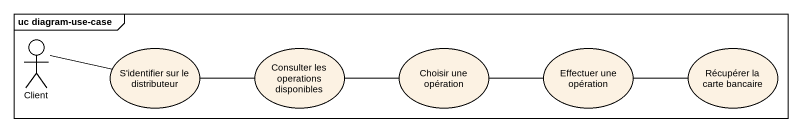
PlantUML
@startuml
mainframe uc diagram-use-case
actor Client
usecase "S'identifier sur le distributeur" as S_identifier_sur_le
usecase "Consulter les operations disponibles" as Consulter_les_operations
usecase "Choisir une opération" as Choisir_une_opération
usecase "Effectuer une opération" as Effectuer_une_opération
usecase "Récupérer la carte bancaire" as Récupérer_la_carte_bancaire
Client -right- S_identifier_sur_le
S_identifier_sur_le -right- Consulter_les_operations
Consulter_les_operations -right- Choisir_une_opération
Choisir_une_opération -right- Effectuer_une_opération
Effectuer_une_opération -right- Récupérer_la_carte_bancaire
@enduml
